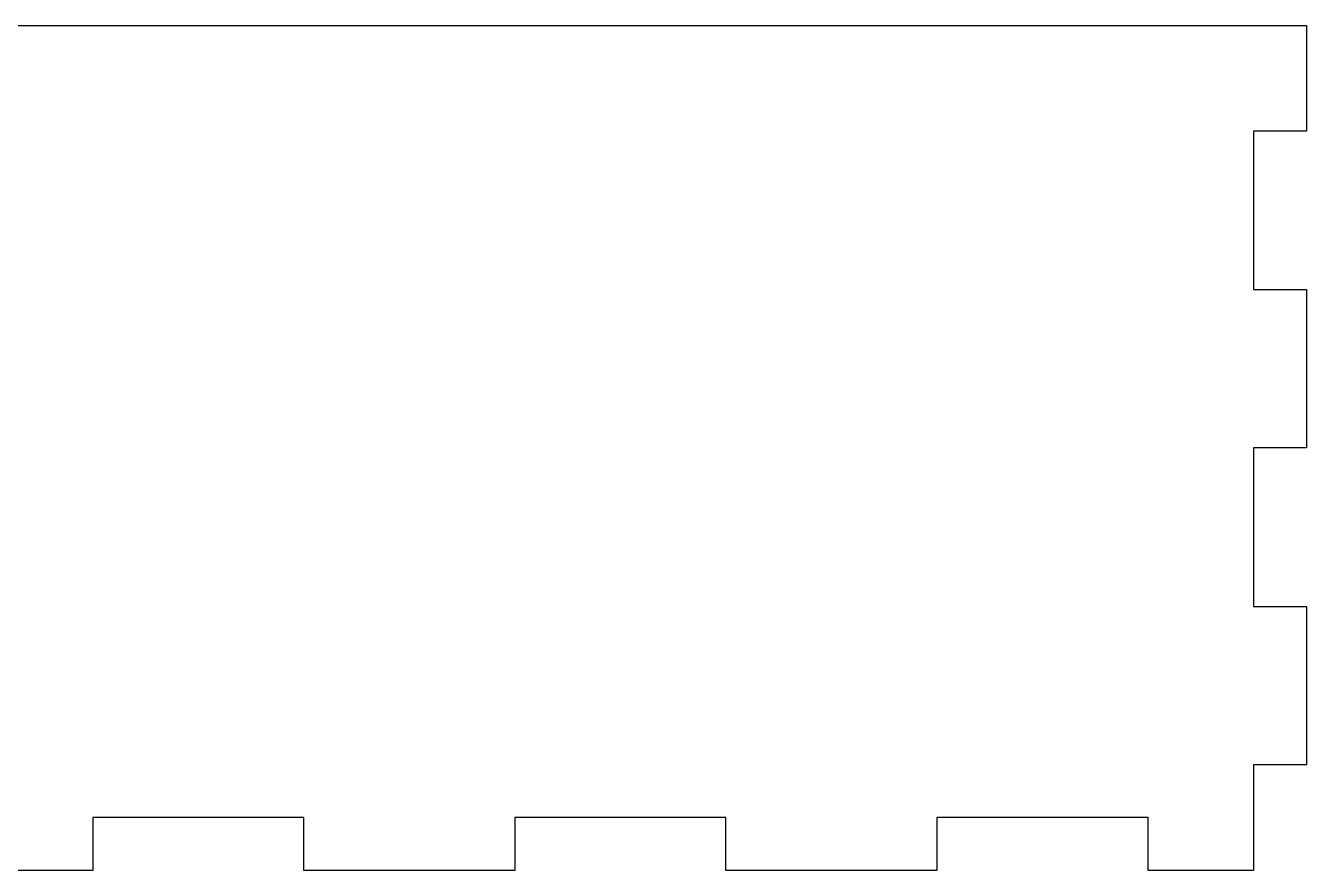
# Model space of a CAD drawing. Header units: inches. Extents: x 0 to 24.5, y -4.6 to 0.
# Drawn here: x 18.43 to 24.5, y -4 to 0 of the extents above; entities that cross this region are included whole.
import ezdxf

# ---------------------------------------------------------------- set-up
doc = ezdxf.new("R2010")
doc.units = ezdxf.units.IN
doc.header["$MEASUREMENT"] = 0

msp = doc.modelspace()

# ---------------------------------------------------------------- linework, layer by layer
at = {"color": 7, "linetype": 'Continuous', "lineweight": 25}
for p, q in [((0, 0), (24.5, 0)), ((24.5, 0), (24.5, -0.5)), ((24.25, -0.5), (24.25, -1.25)), ((24.5, -0.5), (24.25, -0.5)), ((24.25, -1.25), (24.5, -1.25)), ((24.5, -1.25), (24.5, -2)), ((24.25, -2), (24.25, -2.75)), ((24.5, -2), (24.25, -2)), ((24.25, -2.75), (24.5, -2.75)), ((24.5, -2.75), (24.5, -3.5)), ((24.25, -3.5), (24.25, -4)), ((24.5, -3.5), (24.25, -3.5)), ((18.75, -3.75), (18.75, -4)), ((19.75, -3.75), (18.75, -3.75)), ((19.75, -4), (19.75, -3.75)), ((20.75, -3.75), (20.75, -4)), ((21.75, -3.75), (20.75, -3.75)), ((21.75, -4), (21.75, -3.75)), ((22.75, -3.75), (22.75, -4)), ((23.75, -3.75), (22.75, -3.75)), ((23.75, -4), (23.75, -3.75)), ((18.75, -4), (17.75, -4)), ((20.75, -4), (19.75, -4)), ((22.75, -4), (21.75, -4)), ((24.25, -4), (23.75, -4))]:
    msp.add_line(p, q, dxfattribs=at)

doc.saveas('drawing.dxf')
